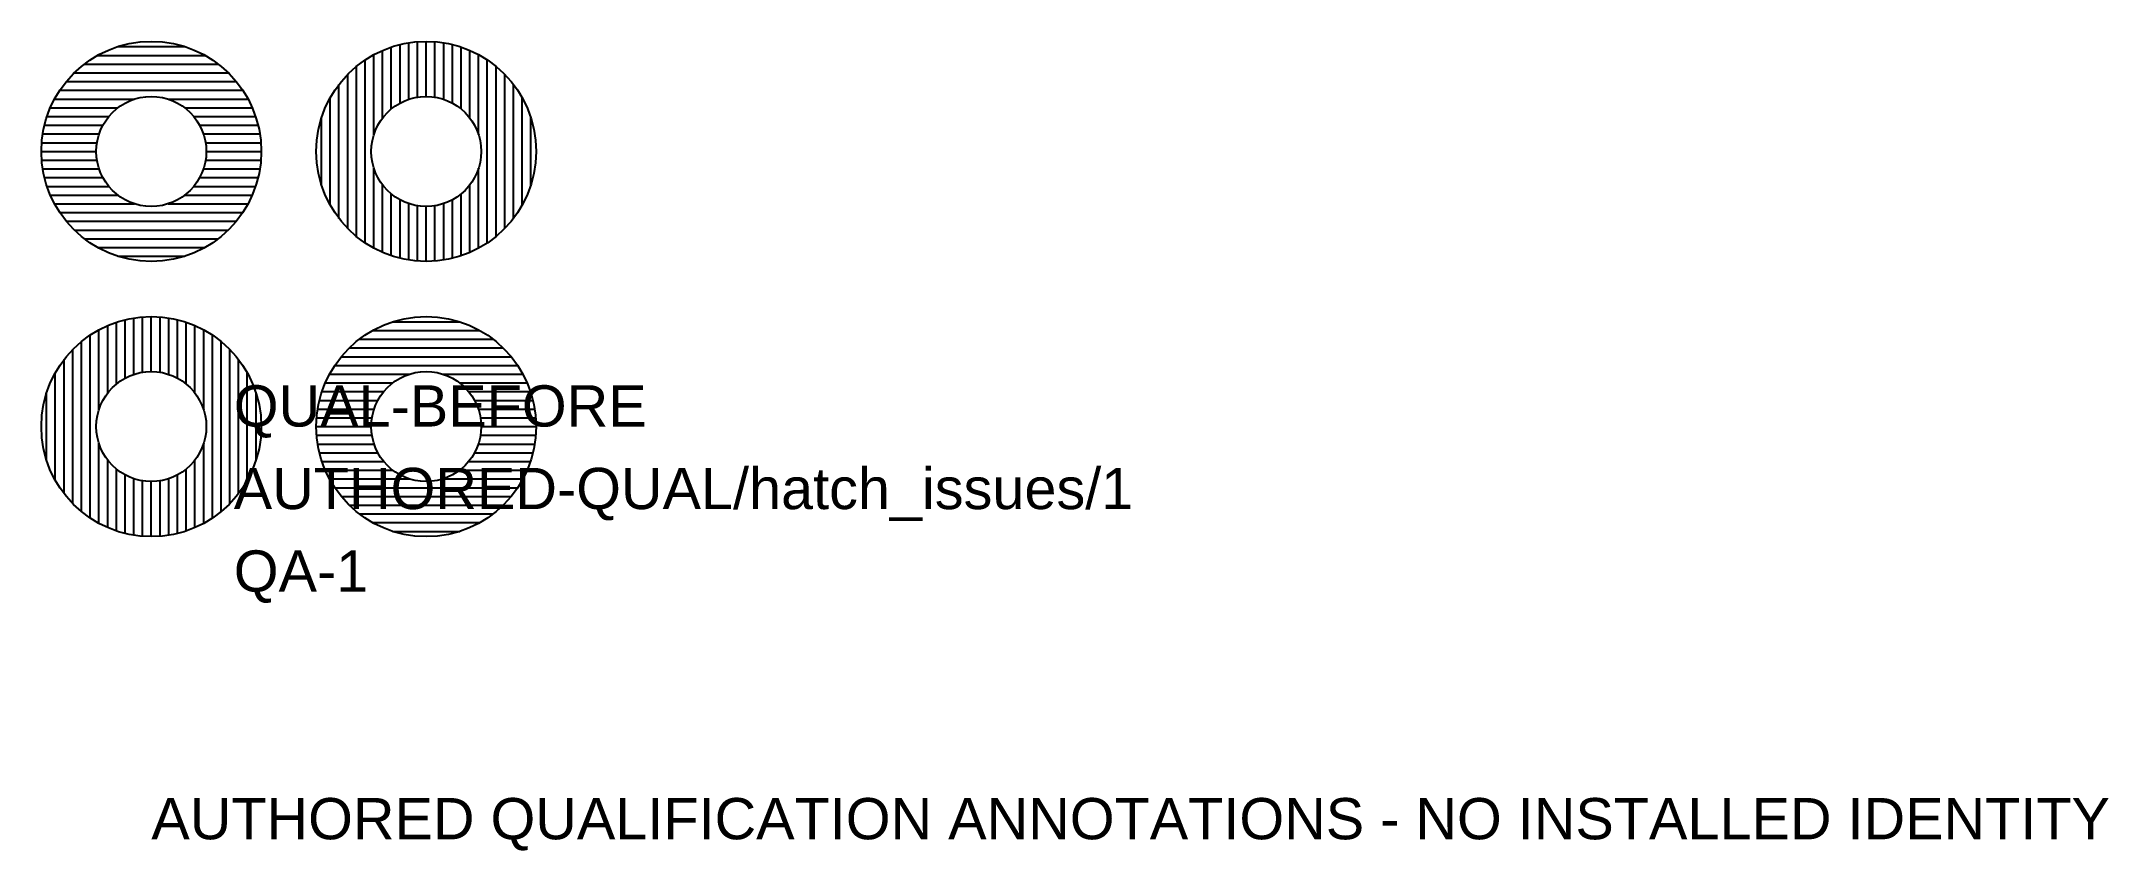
# Model space of a CAD drawing. Header units: metres. Extents: x -4 to 71.2, y -15.4 to 14.
import ezdxf

# ---------------------------------------------------------------- set-up
doc = ezdxf.new("R2010")
doc.units = ezdxf.units.M
doc.layers.add('ICT_QUAL_TEST_ONLY', color=7, linetype='Continuous')
doc.styles.get("Standard").update_dxf_attribs({"font": 'arial.ttf'})

# ---------------------------------------------------------------- blocks, each defined once
blk = doc.blocks.new('ICT_QUAL_TEST_ANCHOR')
at = {"layer": 'ICT_QUAL_TEST_ONLY'}
blk.add_circle((0, 0), 2, dxfattribs=at)

msp = doc.modelspace()

# ---------------------------------------------------------------- hatches: boundary and pattern name
h = msp.add_hatch()
h.set_pattern_fill('ANSI31', color=256, scale=0.1, angle=315, style=0)
h.set_pattern_definition([(360, (0, 10), (1e-16, 0.3175), [])])
h.paths.add_polyline_path([(4, 10, 1), (-4, 10, 1)])
h.paths.add_polyline_path([(2, 10, -1), (-2, 10, -1)], flags=16)
h = msp.add_hatch()
h.set_pattern_fill('ANSI31', color=256, scale=0.1, angle=45, style=0)
h.set_pattern_definition([(90, (10, 10), (-0.3175, 0), [])])
h.paths.add_polyline_path([(14, 10, 1), (6, 10, 1)])
h.paths.add_polyline_path([(12, 10, -1), (8, 10, -1)], flags=16)
h = msp.add_hatch()
h.set_pattern_fill('ANSI31', color=256, scale=0.1, angle=45, style=0)
h.set_pattern_definition([(90, (0, -0.8), (-0.3175, 0), [])])
h.paths.add_polyline_path([(4, 0, 1), (-4, 0, 1)])
h.paths.add_polyline_path([(2, 0, -1), (-2, 0, -1)], flags=16)
h = msp.add_hatch()
h.set_pattern_fill('ANSI31', color=256, scale=0.1, angle=315, style=0)
h.set_pattern_definition([(360, (10, 0), (1e-16, 0.3175), [])])
h.paths.add_polyline_path([(14, 0, 1), (6, 0, 1)])
h.paths.add_polyline_path([(12, 0, -1), (8, 0, -1)], flags=16)

# ---------------------------------------------------------------- linework, layer by layer
for centre, radius in [((0, 10), 4), ((10, 10), 4), ((0, 10), 2), ((10, 10), 2), ((0, 0), 4), ((10, 0), 4), ((0, 0), 2), ((10, 0), 2)]:
    msp.add_circle(centre, radius)

# ---------------------------------------------------------------- block references
at = {"layer": 'ICT_QUAL_TEST_ONLY'}
ref = msp.add_blockref('ICT_QUAL_TEST_ANCHOR', (0, 0), dxfattribs=at)
ref.add_attrib('MANUFACTURER', 'QUAL-BEFORE', (3, 0), dxfattribs={"height": 1.5})
ref.add_attrib('ICT_ID', 'AUTHORED-QUAL/hatch_issues/1', (3, -3), dxfattribs={"height": 1.5})
ref.add_attrib('TAG', 'QA-1', (3, -6), dxfattribs={"height": 1.5})

# ---------------------------------------------------------------- texts
msp.add_text('AUTHORED QUALIFICATION ANNOTATIONS - NO INSTALLED IDENTITY', height=1.5, dxfattribs=at).set_placement((0, -15))

doc.saveas('drawing.dxf')
